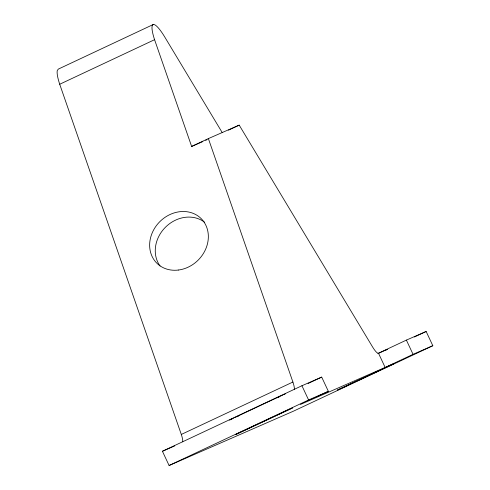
<?xml version="1.0" encoding="UTF-8"?>
<svg xmlns="http://www.w3.org/2000/svg" width="490" height="490" viewBox="0 0 490 490"><rect width="100%" height="100%" fill="white"/><g stroke="black" fill="none" stroke-linecap="round" stroke-linejoin="round"><path stroke-width="0.73" d="M386.04 350.032L387.468 349.321L386.959 349.511M230.435 419.599L233.699 418.031M234.312 417.737L272.489 399.803M277.481 397.745L279.312 396.876M153.272 24.5L58.408 69.059L57.324 70.401A30.533 5.984 64.8 0 0 59.707 84.249L181.3 434.446A15.717 3.081 64.8 0 1 182.69 441.827M59.707 84.249L154.571 39.69A30.533 5.984 64.8 0 1 164.756 37.02L222.068 132.331M154.571 39.69L191.639 146.449L208.379 138.59L239.2 125.122L372.706 347.165A15.717 3.081 64.8 0 0 378.488 353.21L385.152 367.445L413.058 354.337L432.817 345.707L426.153 331.473L406.388 340.103L378.488 353.21M228.487 130.156L239.2 125.122M181.3 434.446L292.904 382.029L208.379 138.59M432.817 345.707L293.314 411.233L169.093 465.5L162.423 451.266L301.932 385.74L321.691 377.104L328.361 391.339L300.462 404.446L385.152 367.445M308.081 383.499L321.691 377.104M414.411 336.985L426.153 331.473M169.093 465.5L308.596 399.975L328.361 391.339M273.157 399.497L278.761 396.9M236.707 416.843L238.569 415.979M377.906 353.651L379.774 352.788M279.453 396.582L282.908 394.995M380.399 352.5L386.353 349.78M283.514 394.726L285.321 393.911M229.522 420.12L231.929 419.036M191.639 146.449L202.848 141.555M205.647 140.33L207.05 139.717M162.423 451.266L174.691 445.906M406.388 340.103L413.058 354.337M301.932 385.74L308.596 399.975M292.904 382.029A15.717 3.081 64.8 0 1 294.294 389.409M160.065 265.99A31.434 27.152 -45.2 0 1 165.736 226.95A31.434 27.152 -45.2 0 1 204.728 222.362M237.105 433.834L235.678 434.55L292.499 407.956L237.105 433.834M338.737 389.434L337.31 390.144L394.138 363.549L338.737 389.434M178.366 270.045A31.434 27.152 -45.2 0 0 204.728 223.146A31.434 27.152 -45.2 0 0 153.891 229.467A31.434 27.152 -45.2 0 0 178.366 270.045"/></g></svg>
